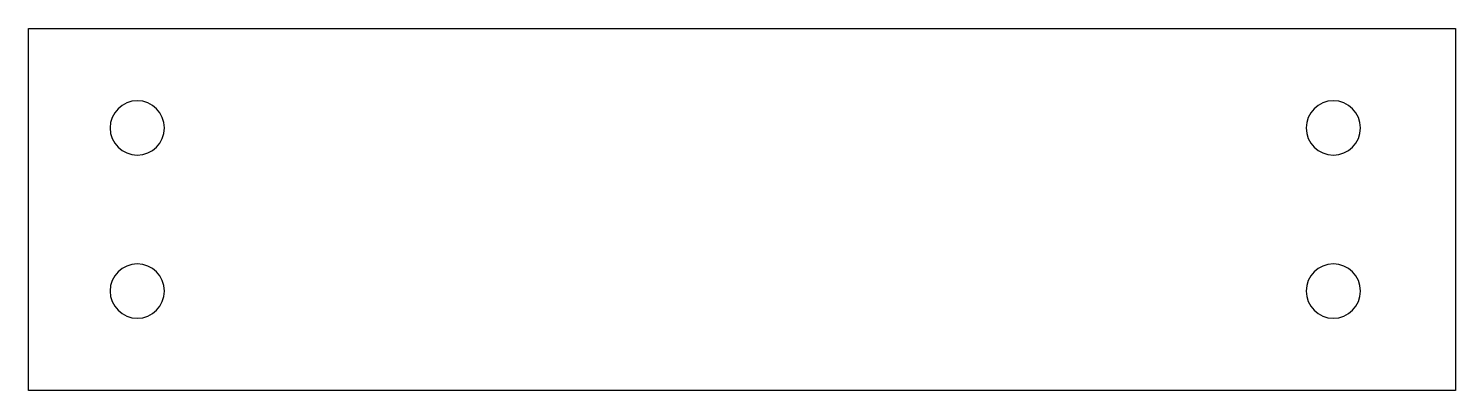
# Model space of a CAD drawing. Extents: x 0 to 78.7, y -10 to 10.
import ezdxf

# ---------------------------------------------------------------- set-up
doc = ezdxf.new("R2010")
doc.units = 0
doc.layers.add('LAYER_1', color=7, linetype='CONTINUOUS')

# ---------------------------------------------------------------- blocks, each defined once
blk = doc.blocks.new('BLOCK_2')
at = {"layer": 'LAYER_1', "color": 250}
for points in [[(6, 3), (5.172, 3), (4.5, 3.671), (4.5, 4.5), (4.5, 5.328), (5.172, 6), (6, 6), (6.828, 6), (7.5, 5.328), (7.5, 4.5), (7.5, 3.671), (6.828, 3), (6, 3)], [(72, 3), (71.172, 3), (70.5, 3.671), (70.5, 4.5), (70.5, 5.328), (71.172, 6), (72, 6), (72.829, 6), (73.5, 5.328), (73.5, 4.5), (73.5, 3.671), (72.829, 3), (72, 3)], [(6, -6), (5.172, -6), (4.5, -5.329), (4.5, -4.5), (4.5, -3.672), (5.172, -3), (6, -3), (6.828, -3), (7.5, -3.672), (7.5, -4.5), (7.5, -5.329), (6.828, -6), (6, -6)], [(72, -6), (71.172, -6), (70.5, -5.329), (70.5, -4.5), (70.5, -3.672), (71.172, -3), (72, -3), (72.829, -3), (73.5, -3.672), (73.5, -4.5), (73.5, -5.329), (72.829, -6), (72, -6)]]:
    blk.add_open_spline(points, degree=3, knots=[0, 0, 0, 0, 1, 1, 1, 2, 2, 2, 3, 3, 3, 4, 4, 4, 4], dxfattribs=at)

msp = doc.modelspace()

# ---------------------------------------------------------------- linework, layer by layer
at = {"layer": 'LAYER_1', "color": 250}
msp.add_lwpolyline([(0, -9.985), (0, 9.985), (78.739, 9.985), (78.739, -9.985), (0, -9.985)], dxfattribs=at)

# ---------------------------------------------------------------- block references
at = {"layer": 'LAYER_1'}
msp.add_blockref('BLOCK_2', (0, 0), dxfattribs=at)

doc.saveas('drawing.dxf')
